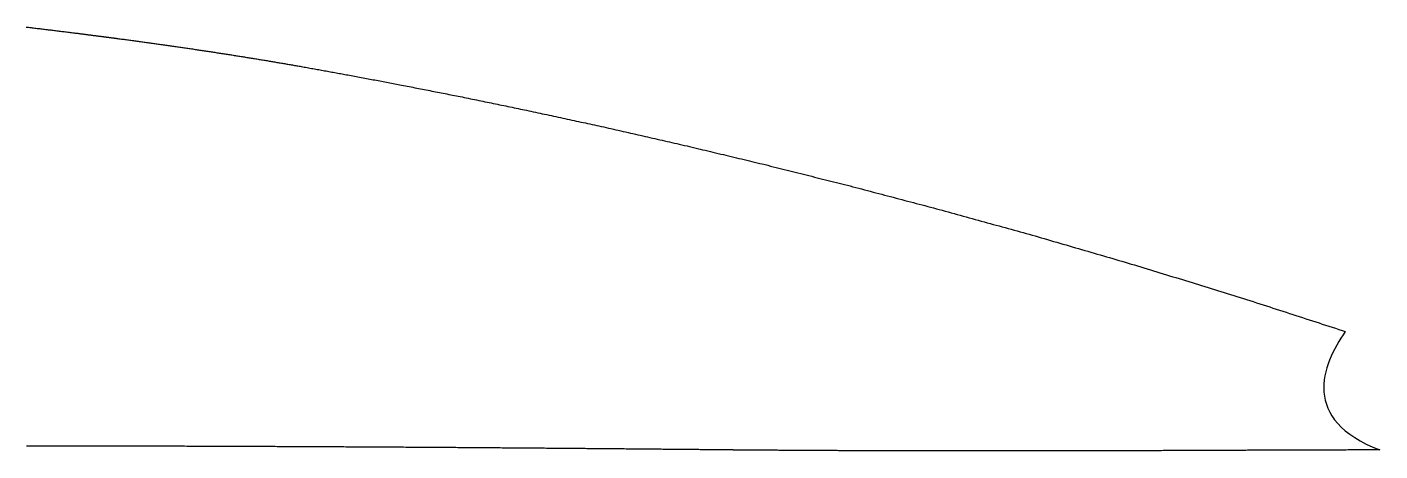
# Model space of a CAD drawing. Extents: x 50 to 378, y 124 to 180.
# Drawn here: x 213.9 to 377.9, y 123.6 to 175.1 of the extents above; entities that cross this region are included whole.
import ezdxf

# ---------------------------------------------------------------- set-up
doc = ezdxf.new("R2010")
doc.units = 0
doc.layers.add('Layer_1', color=7, linetype='CONTINUOUS')

msp = doc.modelspace()

# ---------------------------------------------------------------- linework, layer by layer
at = {"layer": 'Layer_1', "color": 7}
msp.add_lwpolyline([(213.768158, 175.114054), (213.917846, 175.096387), (214.067534, 175.07872), (214.217222, 175.061052), (214.366907, 175.043385), (214.516595, 175.025718), (214.666282, 175.008051), (214.81597, 174.990384), (214.965655, 174.972717), (215.115343, 174.95505), (215.265031, 174.937383), (215.413725, 174.91901), (215.562417, 174.900637), (215.711111, 174.882265), (215.859806, 174.863892), (216.008498, 174.845519), (216.157192, 174.827147), (216.305886, 174.808774), (216.454578, 174.790401), (216.603272, 174.772029), (216.751967, 174.753656), (216.900661, 174.735283), (217.049353, 174.716911), (217.198047, 174.698538), (217.346742, 174.680165), (217.495433, 174.661793), (217.644128, 174.64342), (217.792822, 174.625047), (217.941514, 174.606675), (218.090208, 174.588302), (218.238903, 174.569929), (218.387594, 174.551557), (218.536289, 174.533184), (218.684983, 174.514811), (218.833675, 174.496439), (218.982369, 174.478066), (219.131063, 174.459693), (219.279758, 174.441321), (219.428449, 174.422948), (219.577144, 174.404575), (219.725838, 174.386203), (219.87453, 174.36783), (220.023224, 174.349457), (220.113462, 174.337773), (220.2037, 174.326089), (220.293938, 174.314405), (220.384172, 174.302721), (220.47441, 174.291037), (220.564648, 174.279353), (220.654886, 174.267669), (220.745123, 174.255985), (220.835361, 174.244301), (220.925599, 174.232617), (221.015837, 174.220933), (221.106071, 174.209249), (221.196309, 174.197565), (221.286547, 174.185881), (221.376785, 174.174197), (221.467022, 174.162513), (221.55726, 174.150829), (221.647498, 174.139145), (221.737736, 174.127461), (221.827971, 174.115777), (221.918208, 174.104093), (222.008446, 174.092409), (222.098684, 174.080725), (222.188921, 174.069041), (222.279159, 174.057357), (222.369397, 174.045673), (222.459635, 174.033989), (222.54987, 174.022305), (222.640107, 174.010621), (222.730345, 173.998937), (222.820583, 173.987253), (222.910821, 173.975569), (222.967849, 173.968175), (223.024878, 173.960781), (223.081906, 173.953387), (223.138935, 173.945992), (223.195967, 173.938598), (223.252995, 173.931204), (223.310024, 173.92381), (223.367052, 173.916416), (223.424081, 173.909021), (223.48111, 173.901627), (223.538138, 173.894233), (223.595167, 173.886839), (223.652199, 173.879444), (223.709227, 173.87205), (223.766256, 173.864656), (223.823284, 173.857262), (223.880313, 173.849868), (223.937342, 173.842473), (223.99437, 173.835079), (224.051399, 173.827685), (224.108431, 173.820291), (224.165459, 173.812896), (224.222488, 173.805502), (224.279516, 173.798108), (224.336545, 173.790714), (224.393574, 173.78332), (224.450602, 173.775925), (224.507631, 173.768531), (224.564662, 173.761137), (224.621691, 173.753743), (224.67872, 173.746348), (224.735748, 173.738954), (224.881155, 173.719142), (225.026561, 173.69933), (225.171968, 173.679518), (225.317372, 173.659706), (225.462778, 173.639894), (225.608185, 173.620082), (225.753591, 173.60027), (225.898998, 173.580458), (226.044404, 173.560646), (226.189811, 173.540834), (226.335217, 173.521022), (226.480621, 173.50121), (226.626028, 173.481398), (226.771434, 173.461586), (226.916841, 173.441774), (227.062247, 173.421962), (227.207654, 173.40215), (227.35306, 173.382338), (227.498467, 173.362526), (227.643871, 173.342714), (227.789277, 173.322902), (227.934684, 173.30309), (228.08009, 173.283278), (228.225497, 173.263466), (228.370903, 173.243654), (228.51631, 173.223842), (228.661716, 173.20403), (228.80712, 173.184218), (228.952527, 173.164406), (229.097933, 173.144594), (229.24334, 173.124782), (229.388746, 173.10497), (229.531858, 173.084424), (229.67497, 173.06385), (229.818085, 173.043276), (229.961197, 173.022702), (230.104309, 173.002128), (230.247421, 172.981583), (230.390533, 172.961009), (230.533646, 172.940435), (230.67676, 172.919861), (230.819873, 172.899287), (230.962985, 172.878741), (231.106097, 172.858167), (231.249209, 172.837593), (231.392324, 172.817019), (231.535436, 172.796445), (231.678548, 172.775899), (231.82166, 172.755325), (231.964772, 172.734751), (232.107887, 172.714177), (232.250999, 172.693603), (232.394111, 172.673057), (232.537223, 172.652483), (232.680335, 172.631909), (232.823447, 172.611364), (232.966562, 172.59079), (233.109674, 172.570216), (233.252786, 172.549642), (233.395898, 172.529068), (233.53901, 172.508522), (233.682125, 172.487948), (233.825237, 172.467374), (233.968349, 172.4468), (234.108735, 172.425464), (234.249121, 172.404128), (234.389507, 172.382792), (234.529892, 172.361456), (234.670278, 172.34012), (234.810664, 172.318784), (234.95105, 172.297448), (235.091436, 172.276112), (235.231821, 172.254776), (235.372207, 172.23344), (235.512593, 172.212104), (235.652979, 172.190768), (235.793365, 172.169432), (235.93375, 172.148096), (236.074136, 172.12676), (236.214519, 172.105424), (236.354905, 172.084088), (236.495291, 172.062752), (236.635677, 172.041416), (236.776062, 172.02008), (236.916448, 171.998744), (237.056834, 171.977408), (237.19722, 171.956072), (237.337606, 171.934736), (237.477991, 171.9134), (237.618377, 171.892064), (237.758763, 171.870728), (237.899149, 171.849392), (238.039535, 171.828056), (238.17992, 171.80672), (238.320306, 171.785384), (238.460692, 171.764048), (238.597917, 171.741922), (238.735142, 171.719795), (238.87237, 171.697669), (239.009595, 171.675543), (239.146819, 171.653417), (239.284044, 171.63129), (239.421272, 171.609164), (239.558497, 171.587038), (239.695722, 171.564912), (239.832947, 171.542786), (239.970172, 171.520659), (240.107399, 171.498533), (240.244624, 171.476407), (240.381849, 171.454281), (240.519074, 171.432154), (240.656299, 171.410028), (240.793527, 171.387902), (240.930752, 171.365776), (241.067977, 171.34365), (241.205202, 171.321523), (241.342429, 171.299397), (241.479654, 171.277271), (241.616879, 171.255145), (241.754104, 171.233018), (241.891329, 171.210892), (242.028557, 171.188766), (242.165782, 171.16664), (242.303006, 171.144514), (242.440231, 171.122387), (242.577459, 171.100261), (242.714684, 171.078135), (242.851909, 171.056009), (242.985541, 171.033064), (243.119173, 171.010119), (243.252806, 170.987175), (243.386438, 170.96423), (243.52007, 170.941285), (243.653702, 170.918341), (243.787335, 170.895396), (243.920964, 170.872451), (244.054596, 170.849507), (244.188228, 170.826562), (244.321861, 170.803617), (244.455493, 170.780673), (244.589125, 170.757728), (244.722757, 170.734783), (244.856389, 170.711839), (244.990022, 170.688894), (245.123654, 170.665949), (245.257286, 170.643005), (245.390918, 170.62006), (245.524551, 170.597115), (245.658183, 170.574171), (245.791815, 170.551226), (245.925447, 170.528281), (246.059077, 170.505337), (246.192709, 170.482392), (246.326341, 170.459447), (246.459973, 170.436503), (246.593606, 170.413558), (246.727238, 170.390613), (246.86087, 170.367669), (246.994502, 170.344724), (247.128134, 170.321779), (247.305043, 170.289764), (247.481954, 170.257752), (247.658862, 170.225736), (247.83577, 170.193724), (248.012681, 170.161709), (248.189589, 170.129693), (248.3665, 170.097681), (248.543408, 170.065665), (248.720316, 170.03365), (248.897227, 170.001638), (249.074136, 169.969622), (249.251044, 169.937607), (249.427955, 169.905595), (249.604863, 169.873579), (249.781774, 169.841567), (249.958682, 169.809552), (250.13559, 169.777536), (250.312501, 169.745524), (250.48941, 169.713509), (250.666318, 169.681496), (250.843229, 169.649481), (251.020137, 169.617466), (251.197048, 169.585453), (251.373956, 169.553438), (251.550864, 169.521423), (251.727775, 169.48941), (251.904683, 169.457395), (252.081592, 169.425382), (252.258503, 169.393367), (252.435411, 169.361352), (252.612322, 169.329339), (252.78923, 169.297324), (252.992873, 169.258888), (253.196516, 169.220452), (253.400159, 169.182016), (253.603802, 169.143578), (253.807445, 169.105142), (254.011089, 169.066706), (254.214732, 169.02827), (254.418372, 168.989834), (254.622015, 168.951399), (254.825658, 168.91296), (255.029301, 168.874524), (255.232944, 168.836088), (255.436587, 168.797652), (255.64023, 168.759216), (255.843873, 168.720781), (256.047517, 168.682345), (256.25116, 168.643906), (256.454803, 168.60547), (256.658446, 168.567034), (256.862089, 168.528599), (257.065732, 168.490163), (257.269375, 168.451727), (257.473018, 168.413288), (257.676658, 168.374852), (257.880302, 168.336417), (258.083945, 168.297981), (258.287588, 168.259545), (258.491231, 168.221109), (258.694874, 168.18267), (258.898517, 168.144235), (259.10216, 168.105799), (259.305803, 168.067363), (259.534683, 168.022196), (259.763559, 167.977029), (259.992439, 167.931862), (260.221315, 167.886695), (260.450195, 167.841529), (260.679074, 167.796362), (260.907951, 167.751195), (261.13683, 167.706028), (261.365706, 167.660861), (261.594586, 167.615694), (261.823465, 167.570528), (262.052342, 167.525361), (262.281221, 167.480194), (262.510098, 167.435027), (262.738977, 167.38986), (262.967854, 167.344693), (263.196733, 167.299526), (263.425613, 167.25436), (263.654489, 167.209193), (263.883369, 167.164026), (264.112245, 167.118859), (264.341125, 167.073692), (264.570004, 167.028525), (264.798881, 166.983359), (265.02776, 166.938192), (265.256637, 166.893025), (265.485516, 166.847858), (265.714395, 166.802691), (265.943272, 166.757524), (266.172151, 166.712357), (266.401028, 166.667191), (266.629907, 166.622024), (266.882522, 166.569818), (267.135139, 166.517613), (267.387753, 166.465407), (267.64037, 166.413199), (267.892984, 166.360994), (268.145601, 166.308788), (268.398216, 166.256583), (268.650833, 166.204377), (268.903447, 166.152172), (269.156064, 166.099966), (269.408679, 166.047761), (269.661296, 165.995553), (269.91391, 165.943347), (270.166527, 165.891142), (270.419141, 165.838936), (270.671758, 165.786731), (270.924373, 165.734525), (271.17699, 165.68232), (271.429604, 165.630114), (271.682221, 165.577906), (271.934836, 165.525701), (272.187453, 165.473495), (272.440067, 165.42129), (272.692684, 165.369084), (272.945298, 165.316879), (273.197915, 165.264673), (273.45053, 165.212468), (273.703147, 165.160259), (273.955761, 165.108054), (274.208378, 165.055849), (274.460993, 165.003643), (274.71361, 164.951438), (274.988463, 164.891883), (275.263319, 164.832329), (275.538173, 164.772777), (275.813029, 164.713222), (276.087882, 164.653668), (276.362739, 164.594113), (276.637592, 164.534561), (276.912445, 164.475007), (277.187302, 164.415452), (277.462155, 164.355898), (277.737011, 164.296343), (278.011865, 164.236792), (278.286721, 164.177237), (278.561574, 164.117683), (278.83643, 164.058128), (279.111284, 163.998576), (279.386137, 163.939022), (279.660993, 163.879467), (279.935847, 163.819913), (280.210703, 163.760358), (280.485556, 163.700806), (280.760413, 163.641252), (281.035266, 163.581697), (281.31012, 163.522143), (281.584976, 163.462588), (281.859829, 163.403037), (282.134685, 163.343482), (282.409533, 163.283928), (282.684389, 163.224373), (282.959246, 163.164821), (283.234102, 163.105267), (283.508958, 163.045712), (283.804558, 162.978501), (284.100157, 162.911293), (284.395757, 162.844081), (284.691328, 162.77687), (284.986928, 162.709659), (285.282527, 162.642451), (285.578127, 162.575239), (285.873726, 162.508028), (286.169326, 162.440817), (286.464925, 162.373609), (286.760525, 162.306397), (287.056096, 162.239186), (287.351696, 162.171975), (287.647295, 162.104766), (287.942895, 162.037555), (288.238494, 161.970344), (288.534094, 161.903133), (288.829694, 161.835922), (289.125293, 161.768713), (289.420864, 161.701502), (289.716464, 161.634291), (290.012064, 161.567079), (290.307663, 161.499871), (290.603263, 161.43266), (290.898862, 161.365449), (291.194462, 161.298237), (291.490061, 161.231029), (291.785633, 161.163818), (292.081232, 161.096607), (292.376832, 161.029395), (292.672431, 160.962187), (292.968031, 160.894976), (293.282878, 160.8198), (293.597697, 160.744625), (293.912544, 160.669449), (294.227391, 160.594271), (294.542238, 160.519095), (294.857057, 160.44392), (295.171904, 160.368744), (295.486751, 160.293569), (295.80157, 160.218393), (296.116417, 160.143218), (296.431264, 160.068042), (296.746112, 159.992864), (297.06093, 159.917688), (297.375778, 159.842513), (297.690625, 159.767337), (298.005444, 159.692162), (298.320291, 159.616986), (298.635138, 159.54181), (298.949985, 159.466635), (299.264804, 159.391457), (299.579651, 159.316281), (299.894498, 159.241106), (300.209345, 159.16593), (300.524164, 159.090754), (300.839011, 159.015579), (301.153858, 158.940403), (301.468677, 158.865228), (301.783524, 158.79005), (302.098371, 158.714874), (302.413218, 158.639698), (302.728037, 158.564523), (303.042884, 158.489347), (303.375455, 158.405897), (303.708054, 158.322447), (304.040653, 158.238999), (304.373224, 158.155549), (304.705794, 158.072099), (305.038393, 157.988648), (305.370992, 157.905201), (305.703563, 157.821751), (306.036133, 157.7383), (306.368732, 157.65485), (306.701331, 157.5714), (307.033902, 157.487952), (307.366472, 157.404502), (307.699071, 157.321052), (308.03167, 157.237602), (308.364241, 157.154154), (308.696812, 157.070704), (309.02941, 156.987253), (309.362009, 156.903803), (309.69458, 156.820353), (310.027151, 156.736905), (310.35975, 156.653455), (310.692348, 156.570005), (311.024919, 156.486555), (311.35749, 156.403104), (311.690089, 156.319657), (312.022688, 156.236207), (312.355258, 156.152756), (312.687829, 156.069306), (313.020428, 155.985858), (313.353027, 155.902408), (313.685597, 155.818958), (314.034424, 155.726925), (314.383251, 155.634893), (314.732077, 155.54286), (315.080904, 155.450827), (315.429759, 155.358795), (315.778586, 155.266762), (316.127412, 155.174729), (316.476239, 155.082697), (316.825066, 154.990664), (317.173892, 154.898631), (317.522719, 154.806599), (317.871574, 154.714566), (318.2204, 154.622533), (318.569227, 154.530501), (318.918054, 154.438468), (319.26688, 154.346435), (319.615707, 154.254405), (319.964534, 154.162373), (320.31336, 154.07034), (320.662187, 153.978307), (321.011042, 153.886275), (321.359869, 153.794242), (321.708695, 153.702209), (322.057522, 153.610177), (322.406349, 153.518144), (322.755175, 153.426111), (323.104002, 153.334079), (323.452829, 153.242046), (323.801684, 153.150013), (324.15051, 153.057981), (324.499337, 152.965948), (324.848164, 152.873915), (325.21175, 152.772993), (325.575337, 152.672067), (325.938896, 152.571145), (326.302483, 152.470222), (326.66607, 152.369296), (327.029657, 152.268374), (327.393215, 152.167451), (327.756802, 152.066526), (328.120389, 151.965603), (328.483976, 151.86468), (328.847563, 151.763758), (329.211122, 151.662832), (329.574708, 151.561909), (329.938295, 151.460987), (330.301882, 151.360061), (330.665469, 151.259139), (331.029028, 151.158216), (331.392615, 151.05729), (331.756202, 150.956368), (332.119788, 150.855445), (332.483347, 150.75452), (332.846934, 150.653597), (333.210521, 150.552674), (333.574108, 150.451749), (333.937695, 150.350826), (334.301253, 150.249903), (334.66484, 150.148981), (335.028427, 150.048055), (335.392014, 149.947133), (335.755573, 149.84621), (336.11916, 149.745284), (336.482746, 149.644362), (336.85957, 149.534239), (337.236393, 149.424116), (337.613244, 149.31399), (337.990067, 149.203867), (338.36689, 149.093743), (338.743713, 148.98362), (339.120565, 148.873497), (339.497388, 148.763371), (339.874211, 148.653248), (340.251062, 148.543125), (340.627885, 148.433002), (341.004708, 148.322879), (341.381532, 148.212756), (341.758355, 148.10263), (342.135206, 147.992507), (342.512029, 147.882384), (342.888852, 147.77226), (343.265675, 147.662137), (343.642527, 147.552011), (344.01935, 147.441888), (344.396173, 147.331765), (344.773024, 147.221642), (345.149847, 147.111519), (345.52667, 147.001393), (345.903494, 146.89127), (346.280317, 146.781147), (346.657168, 146.671024), (347.033991, 146.560901), (347.410814, 146.450777), (347.787637, 146.340652), (348.164489, 146.230528), (348.541312, 146.120405), (348.929904, 146.000774), (349.318467, 145.88114), (349.707059, 145.761509), (350.095651, 145.641875), (350.484242, 145.522244), (350.872806, 145.40261), (351.261398, 145.282979), (351.64999, 145.163345), (352.038553, 145.043713), (352.427145, 144.924082), (352.815737, 144.804448), (353.204328, 144.684817), (353.592892, 144.565183), (353.981484, 144.445552), (354.370076, 144.325918), (354.758667, 144.206287), (355.147231, 144.086656), (355.535823, 143.967022), (355.924414, 143.84739), (356.312978, 143.727756), (356.70157, 143.608125), (357.090162, 143.488491), (357.478753, 143.36886), (357.867317, 143.249229), (358.255909, 143.129595), (358.6445, 143.009964), (359.033064, 142.89033), (359.421656, 142.770698), (359.810248, 142.651064), (360.198839, 142.531433), (360.587403, 142.411799), (360.975995, 142.292168), (361.374831, 142.162718), (361.773668, 142.033269), (362.172504, 141.903819), (362.57134, 141.774369), (362.970177, 141.64492), (363.369013, 141.51547), (363.76785, 141.38602), (364.166686, 141.256571), (364.565523, 141.127121), (364.964359, 140.997671), (365.363196, 140.868222), (365.762032, 140.738772), (366.160868, 140.609322), (366.559705, 140.479872), (366.958541, 140.350423), (367.357406, 140.220973), (367.756242, 140.091521), (368.155079, 139.962071), (368.553915, 139.832621), (368.952752, 139.703172), (369.351588, 139.573722), (369.750425, 139.444272), (370.149261, 139.314822), (370.548098, 139.185373), (370.946934, 139.055923), (371.34577, 138.926473), (371.744607, 138.797024), (372.143443, 138.667574), (372.54228, 138.538124), (372.941116, 138.408675), (373.339953, 138.279225), (373.738789, 138.149775), (373.468702, 137.756445), (373.20299, 137.349523), (372.943826, 136.930008), (372.693353, 136.498894), (372.453718, 136.057179), (372.227066, 135.605866), (372.015568, 135.145946), (371.821343, 134.678419), (371.646591, 134.204283), (371.493401, 133.724536), (371.363946, 133.240175), (371.260398, 132.752199), (371.184876, 132.261601), (371.139551, 131.769383), (371.126568, 131.276541), (371.148017, 130.784074), (371.206155, 130.29298), (371.30307, 129.804252), (371.440908, 129.31889), (371.621868, 128.837895), (371.848041, 128.362261), (372.121599, 127.892984), (372.444687, 127.431068), (372.81945, 126.977503), (373.248061, 126.533291), (373.732665, 126.099431), (374.275378, 125.676916), (374.878402, 125.266746), (375.543826, 124.869919), (376.27385, 124.487431), (377.07062, 124.120283), (377.936252, 123.769469), (377.696222, 123.768905), (377.456164, 123.76834), (377.216134, 123.767776), (376.976076, 123.767212), (376.736046, 123.766647), (376.495987, 123.766083), (376.255957, 123.765518), (376.015899, 123.764954), (375.775869, 123.764389), (375.535811, 123.763825), (375.295781, 123.76326), (375.055723, 123.762696), (374.815693, 123.762132), (374.575634, 123.761567), (374.335604, 123.761003), (374.095574, 123.760438), (373.855516, 123.759874), (373.615486, 123.759309), (373.375428, 123.758745), (373.135398, 123.75818), (372.89534, 123.757616), (372.65531, 123.757052), (372.415252, 123.756487), (372.175222, 123.755923), (371.935163, 123.755358), (371.695133, 123.754794), (371.455075, 123.754229), (371.215045, 123.753665), (370.974987, 123.7531), (370.734957, 123.752536), (370.494899, 123.751972), (370.254869, 123.751407), (370.026974, 123.75056), (369.799052, 123.749714), (369.571157, 123.748867), (369.343263, 123.74802), (369.115368, 123.747174), (368.887474, 123.746327), (368.659551, 123.74548), (368.431657, 123.744634), (368.203762, 123.743787), (367.97584, 123.74294), (367.747945, 123.742094), (367.520051, 123.741247), (367.292156, 123.7404), (367.064262, 123.739554), (366.836339, 123.738707), (366.608445, 123.73786), (366.38055, 123.737014), (366.152628, 123.736167), (365.924733, 123.73532), (365.696839, 123.734474), (365.468944, 123.733627), (365.24105, 123.73278), (365.013127, 123.731934), (364.785233, 123.731087), (364.557338, 123.73024), (364.329416, 123.729394), (364.101521, 123.728547), (363.873627, 123.7277), (363.645732, 123.726854), (363.417838, 123.726007), (363.189915, 123.72516), (362.962021, 123.724314), (362.744766, 123.723467), (362.527483, 123.72262), (362.310228, 123.721774), (362.092946, 123.720927), (361.875691, 123.72008), (361.658408, 123.719234), (361.441153, 123.718387), (361.22387, 123.71754), (361.006616, 123.716694), (360.789333, 123.715847), (360.572078, 123.715), (360.354795, 123.714154), (360.137512, 123.713307), (359.920258, 123.71246), (359.703003, 123.711614), (359.48572, 123.710767), (359.268437, 123.70992), (359.051183, 123.709074), (358.833928, 123.708227), (358.616645, 123.70738), (358.39939, 123.706534), (358.182108, 123.705687), (357.964853, 123.70484), (357.74757, 123.703994), (357.530315, 123.703147), (357.313032, 123.7023), (357.095778, 123.701454), (356.878495, 123.700607), (356.66124, 123.69976), (356.443957, 123.698914), (356.226703, 123.698067), (356.00942, 123.69722), (355.801281, 123.696374), (355.593114, 123.695527), (355.384975, 123.69468), (355.176808, 123.693834), (354.968669, 123.692987), (354.760502, 123.69214), (354.552363, 123.691294), (354.344196, 123.690447), (354.136057, 123.6896), (353.92789, 123.688754), (353.719751, 123.687907), (353.511584, 123.68706), (353.303445, 123.686214), (353.095278, 123.685367), (352.887139, 123.68452), (352.678972, 123.683674), (352.470833, 123.682827), (352.262666, 123.68198), (352.054527, 123.681134), (351.84636, 123.680287), (351.638221, 123.67944), (351.430054, 123.678594), (351.221915, 123.677747), (351.013748, 123.6769), (350.805609, 123.676054), (350.597442, 123.675207), (350.389303, 123.67436), (350.181136, 123.673514), (349.972997, 123.672667), (349.76483, 123.67182), (349.556691, 123.670974), (349.348524, 123.670127), (349.137478, 123.669563), (348.92646, 123.668998), (348.715415, 123.668434), (348.504397, 123.667869), (348.293351, 123.667305), (348.082306, 123.66674), (347.871288, 123.666176), (347.660242, 123.665612), (347.449225, 123.665047), (347.238179, 123.664483), (347.027133, 123.663918), (346.816116, 123.663354), (346.60507, 123.662789), (346.394052, 123.662225), (346.183006, 123.66166), (345.971989, 123.661096), (345.760943, 123.660532), (345.549897, 123.659967), (345.33888, 123.659403), (345.127834, 123.658838), (344.916816, 123.658274), (344.705771, 123.657709), (344.494725, 123.657145), (344.283707, 123.65658), (344.072662, 123.656016), (343.861644, 123.655452), (343.650598, 123.654887), (343.439552, 123.654323), (343.228535, 123.653758), (343.017489, 123.653194), (342.806472, 123.652629), (342.595426, 123.652065), (342.375518, 123.651783), (342.155582, 123.6515), (341.935675, 123.651218), (341.715739, 123.650936), (341.495832, 123.650654), (341.275896, 123.650372), (341.055988, 123.650089), (340.836052, 123.649807), (340.616145, 123.649525), (340.396209, 123.649243), (340.176302, 123.64896), (339.956366, 123.648678), (339.736458, 123.648396), (339.516522, 123.648114), (339.296615, 123.647832), (339.076679, 123.647549), (338.856772, 123.647267), (338.636836, 123.646985), (338.416928, 123.646703), (338.196992, 123.64642), (337.977085, 123.646138), (337.757149, 123.645856), (337.537242, 123.645574), (337.317306, 123.645292), (337.097398, 123.645009), (336.877462, 123.644727), (336.657555, 123.644445), (336.437619, 123.644163), (336.217712, 123.64388), (335.997776, 123.643598), (335.777868, 123.643316), (335.557932, 123.643034), (335.336586, 123.642989), (335.115267, 123.642946), (334.89392, 123.642901), (334.672601, 123.642856), (334.451254, 123.642814), (334.229908, 123.642768), (334.008589, 123.642726), (333.787242, 123.642681), (333.565895, 123.642636), (333.344576, 123.642593), (333.12323, 123.642548), (332.901911, 123.642503), (332.680564, 123.642461), (332.459217, 123.642416), (332.237898, 123.642373), (332.016552, 123.642328), (331.795205, 123.642283), (331.573886, 123.642241), (331.352539, 123.642196), (331.13122, 123.64215), (330.909874, 123.642108), (330.688527, 123.642063), (330.467208, 123.642021), (330.245861, 123.641975), (330.024514, 123.64193), (329.803196, 123.641888), (329.581849, 123.641843), (329.36053, 123.641798), (329.139183, 123.641755), (328.917836, 123.64171), (328.696518, 123.641668), (328.475171, 123.641623), (328.259892, 123.641868), (328.044612, 123.642114), (327.829333, 123.642359), (327.614054, 123.642602), (327.398775, 123.642847), (327.183496, 123.643093), (326.968217, 123.643339), (326.752938, 123.643584), (326.537659, 123.64383), (326.32238, 123.644075), (326.1071, 123.644321), (325.891821, 123.644563), (325.676542, 123.644809), (325.461263, 123.645054), (325.245984, 123.6453), (325.030733, 123.645546), (324.815454, 123.645791), (324.600175, 123.646037), (324.384896, 123.646282), (324.169617, 123.646525), (323.954338, 123.64677), (323.739058, 123.647016), (323.523779, 123.647261), (323.3085, 123.647507), (323.093221, 123.647753), (322.877942, 123.647998), (322.662663, 123.648244), (322.447384, 123.648486), (322.232105, 123.648732), (322.016826, 123.648977), (321.801546, 123.649223), (321.586267, 123.649468), (321.375532, 123.650033), (321.164797, 123.650597), (320.954061, 123.651162), (320.743326, 123.651726), (320.532591, 123.652291), (320.321855, 123.652855), (320.11112, 123.65342), (319.900385, 123.653984), (319.689649, 123.654548), (319.478914, 123.655113), (319.268179, 123.655677), (319.057443, 123.656242), (318.846708, 123.656806), (318.635973, 123.657371), (318.425237, 123.657935), (318.214502, 123.6585), (318.003767, 123.659064), (317.793031, 123.659628), (317.582296, 123.660193), (317.371561, 123.660757), (317.160825, 123.661322), (316.95009, 123.661886), (316.739355, 123.662451), (316.528619, 123.663015), (316.317884, 123.66358), (316.107149, 123.664144), (315.896413, 123.664708), (315.685678, 123.665273), (315.474943, 123.665837), (315.264207, 123.666402), (315.053472, 123.666966), (314.842737, 123.667531), (314.647016, 123.668377), (314.451294, 123.669224), (314.255573, 123.670071), (314.059852, 123.670917), (313.864131, 123.671764), (313.66841, 123.672611), (313.472689, 123.673457), (313.276968, 123.674304), (313.081247, 123.675151), (312.885526, 123.675997), (312.689804, 123.676844), (312.494083, 123.677691), (312.298362, 123.678537), (312.102641, 123.679384), (311.90692, 123.680231), (311.711199, 123.681077), (311.51545, 123.681924), (311.319728, 123.682771), (311.124007, 123.683617), (310.928286, 123.684464), (310.732565, 123.685311), (310.536844, 123.686157), (310.341123, 123.687004), (310.145402, 123.687851), (309.949681, 123.688697), (309.75396, 123.689544), (309.558238, 123.690391), (309.362517, 123.691237), (309.166796, 123.692084), (308.971075, 123.692931), (308.775354, 123.693777), (308.579633, 123.694624), (308.418371, 123.695753), (308.257109, 123.696882), (308.095876, 123.698011), (307.934614, 123.69914), (307.773352, 123.700268), (307.61209, 123.701397), (307.450857, 123.702526), (307.289595, 123.703655), (307.128333, 123.704784), (306.967072, 123.705913), (306.80581, 123.707042), (306.644576, 123.708171), (306.483314, 123.7093), (306.322053, 123.710428), (306.160791, 123.711557), (305.999557, 123.712686), (305.838296, 123.713815), (305.677034, 123.714944), (305.515772, 123.716073), (305.35451, 123.717202), (305.193277, 123.718331), (305.032015, 123.71946), (304.870753, 123.720588), (304.709491, 123.721717), (304.54823, 123.722846), (304.386996, 123.723975), (304.225734, 123.725104), (304.064472, 123.726233), (303.903211, 123.727362), (303.741977, 123.728491), (303.580715, 123.72962), (303.419454, 123.730748), (303.336085, 123.731313), (303.252717, 123.731877), (303.169348, 123.732442), (303.08598, 123.733006), (303.002611, 123.733571), (302.919243, 123.734135), (302.835874, 123.7347), (302.752506, 123.735264), (302.669109, 123.735828), (302.585741, 123.736393), (302.502372, 123.736957), (302.419004, 123.737522), (302.335636, 123.738086), (302.252267, 123.738651), (302.168899, 123.739215), (302.08553, 123.73978), (302.002162, 123.740344), (301.918793, 123.740908), (301.835425, 123.741473), (301.752056, 123.742037), (301.668688, 123.742602), (301.58532, 123.743166), (301.501951, 123.743731), (301.418583, 123.744295), (301.335186, 123.74486), (301.251818, 123.745424), (301.168449, 123.745988), (301.085081, 123.746553), (301.001712, 123.747117), (300.918344, 123.747682), (300.834975, 123.748246), (300.751607, 123.748811), (300.68853, 123.749375), (300.625482, 123.74994), (300.562405, 123.750504), (300.499357, 123.751068), (300.43628, 123.751633), (300.373232, 123.752197), (300.310155, 123.752762), (300.247106, 123.753326), (300.18403, 123.753891), (300.120981, 123.754455), (300.057905, 123.75502), (299.994856, 123.755584), (299.93178, 123.756148), (299.868731, 123.756713), (299.805654, 123.757277), (299.742606, 123.757842), (299.679529, 123.758406), (299.616453, 123.758971), (299.553404, 123.759535), (299.490328, 123.7601), (299.427279, 123.760664), (299.364202, 123.761228), (299.301154, 123.761793), (299.238077, 123.762357), (299.175029, 123.762922), (299.111952, 123.763486), (299.048904, 123.764051), (298.985827, 123.764615), (298.922779, 123.76518), (298.859702, 123.765744), (298.796654, 123.766308), (298.733577, 123.766873), (298.592663, 123.768284), (298.451722, 123.769695), (298.310808, 123.771106), (298.169894, 123.772517), (298.028981, 123.773928), (297.888039, 123.77534), (297.747126, 123.776751), (297.606212, 123.778162), (297.46527, 123.779573), (297.324357, 123.780984), (297.183443, 123.782395), (297.04253, 123.783806), (296.901588, 123.785217), (296.760674, 123.786628), (296.619761, 123.78804), (296.478847, 123.789451), (296.337905, 123.790862), (296.196992, 123.792273), (296.056078, 123.793684), (295.915136, 123.795095), (295.774223, 123.796506), (295.633309, 123.797917), (295.492396, 123.799328), (295.351454, 123.80074), (295.21054, 123.802151), (295.069627, 123.803562), (294.928685, 123.804973), (294.787772, 123.806384), (294.646858, 123.807795), (294.505944, 123.809206), (294.365003, 123.810617), (294.224089, 123.812028), (294.032771, 123.813722), (293.84148, 123.815415), (293.650162, 123.817108), (293.458844, 123.818802), (293.267553, 123.820495), (293.076235, 123.822188), (292.884916, 123.823882), (292.693626, 123.825575), (292.502308, 123.827268), (292.310989, 123.828962), (292.119671, 123.830655), (291.928381, 123.832348), (291.737062, 123.834042), (291.545744, 123.835735), (291.354454, 123.837428), (291.163135, 123.839122), (290.971817, 123.840815), (290.780526, 123.842508), (290.589208, 123.844202), (290.39789, 123.845895), (290.206599, 123.847588), (290.015281, 123.849282), (289.823962, 123.850975), (289.632672, 123.852668), (289.441354, 123.854362), (289.250035, 123.856055), (289.058717, 123.857748), (288.867427, 123.859442), (288.676108, 123.861135), (288.48479, 123.862828), (288.2935, 123.864522), (288.102181, 123.866215), (287.87598, 123.868191), (287.649751, 123.870166), (287.42355, 123.872142), (287.197348, 123.874117), (286.971147, 123.876093), (286.744918, 123.878068), (286.518717, 123.880044), (286.292516, 123.88202), (286.066315, 123.883995), (285.840085, 123.885971), (285.613884, 123.887946), (285.387683, 123.889922), (285.161454, 123.891897), (284.935253, 123.893873), (284.709052, 123.895848), (284.48285, 123.897824), (284.256621, 123.8998), (284.03042, 123.901775), (283.804219, 123.903751), (283.578018, 123.905726), (283.351788, 123.907702), (283.125587, 123.909677), (282.899386, 123.911653), (282.673157, 123.913628), (282.446956, 123.915604), (282.220752, 123.91758), (281.994542, 123.919555), (281.768333, 123.921531), (281.542123, 123.923506), (281.315916, 123.925482), (281.089707, 123.927457), (280.863497, 123.929433), (280.613383, 123.931408), (280.36327, 123.933384), (280.113156, 123.93536), (279.863045, 123.937335), (279.612931, 123.939311), (279.362817, 123.941286), (279.112703, 123.943262), (278.86259, 123.945237), (278.612476, 123.947213), (278.362362, 123.949188), (278.112248, 123.951164), (277.862137, 123.95314), (277.612023, 123.955115), (277.36191, 123.957091), (277.111796, 123.959066), (276.861682, 123.961042), (276.611568, 123.963017), (276.361454, 123.964993), (276.111341, 123.966968), (275.86123, 123.968944), (275.611116, 123.97092), (275.361002, 123.972895), (275.110888, 123.974871), (274.860774, 123.976846), (274.610661, 123.978822), (274.360547, 123.980797), (274.110433, 123.982773), (273.860322, 123.984748), (273.610208, 123.986724), (273.360094, 123.9887), (273.109981, 123.990675), (272.859867, 123.992651), (272.590853, 123.994626), (272.321841, 123.996602), (272.052827, 123.998577), (271.783813, 124.000553), (271.514801, 124.002528), (271.245787, 124.004504), (270.976773, 124.00648), (270.707762, 124.008455), (270.438747, 124.010431), (270.169733, 124.012406), (269.900722, 124.014382), (269.631708, 124.016357), (269.362693, 124.018333), (269.093682, 124.020308), (268.824668, 124.022284), (268.555656, 124.02426), (268.286642, 124.026235), (268.017628, 124.028211), (267.748616, 124.030186), (267.479602, 124.032162), (267.210588, 124.034137), (266.941577, 124.036113), (266.672562, 124.038088), (266.403548, 124.040064), (266.134537, 124.04204), (265.865523, 124.044015), (265.596508, 124.045991), (265.327497, 124.047966), (265.058483, 124.049942), (264.789468, 124.051917), (264.520457, 124.053893), (264.251443, 124.055868), (263.973028, 124.057562), (263.694613, 124.059255), (263.416195, 124.060948), (263.13778, 124.062642), (262.859365, 124.064335), (262.58095, 124.066028), (262.302535, 124.067722), (262.02412, 124.069415), (261.745702, 124.071108), (261.467287, 124.072802), (261.188872, 124.074495), (260.910457, 124.076188), (260.632042, 124.077882), (260.353624, 124.079575), (260.075209, 124.081268), (259.796794, 124.082962), (259.518379, 124.084655), (259.239964, 124.086348), (258.961546, 124.088042), (258.683131, 124.089735), (258.404716, 124.091428), (258.126301, 124.093122), (257.847886, 124.094815), (257.56947, 124.096508), (257.291053, 124.098202), (257.012638, 124.099895), (256.734223, 124.101588), (256.455807, 124.103282), (256.177392, 124.104975), (255.898975, 124.106668), (255.62056, 124.108362), (255.342144, 124.110055), (255.063825, 124.111466), (254.785503, 124.112877), (254.507184, 124.114288), (254.228862, 124.1157), (253.950543, 124.117111), (253.672221, 124.118522), (253.393902, 124.119933), (253.11558, 124.121344), (252.837261, 124.122755), (252.558939, 124.124166), (252.28062, 124.125577), (252.002298, 124.126988), (251.723979, 124.1284), (251.445657, 124.129811), (251.167338, 124.131222), (250.889019, 124.132633), (250.610697, 124.134044), (250.332378, 124.135455), (250.054056, 124.136866), (249.775737, 124.138277), (249.497415, 124.139688), (249.219096, 124.1411), (248.940774, 124.142511), (248.662455, 124.143922), (248.384133, 124.145333), (248.105814, 124.146744), (247.827492, 124.148155), (247.549173, 124.149566), (247.270851, 124.150977), (246.992532, 124.152388), (246.71421, 124.1538), (246.435891, 124.155211), (246.160423, 124.15634), (245.884957, 124.157468), (245.609488, 124.158597), (245.334022, 124.159726), (245.058554, 124.160855), (244.783088, 124.161984), (244.507619, 124.163113), (244.232153, 124.164242), (243.956685, 124.165371), (243.681216, 124.1665), (243.40575, 124.167628), (243.130282, 124.168757), (242.854816, 124.169886), (242.579347, 124.171015), (242.303881, 124.172144), (242.028413, 124.173273), (241.752944, 124.174402), (241.477478, 124.175531), (241.20201, 124.17666), (240.926544, 124.177788), (240.651075, 124.178917), (240.375609, 124.180046), (240.100141, 124.181175), (239.824675, 124.182304), (239.549206, 124.183433), (239.273738, 124.184562), (238.998272, 124.185691), (238.722803, 124.18682), (238.447337, 124.187948), (238.171869, 124.189077), (237.896403, 124.190206), (237.620934, 124.191335), (237.348082, 124.192182), (237.075229, 124.193028), (236.802377, 124.193875), (236.529527, 124.194722), (236.256675, 124.195568), (235.983822, 124.196415), (235.71097, 124.197262), (235.438117, 124.198108), (235.165265, 124.198955), (234.892415, 124.199802), (234.619563, 124.200648), (234.34671, 124.201495), (234.073858, 124.202342), (233.801006, 124.203188), (233.528153, 124.204035), (233.255304, 124.204882), (232.982451, 124.205728), (232.709599, 124.206575), (232.436746, 124.207422), (232.163894, 124.208268), (231.891041, 124.209115), (231.618189, 124.209962), (231.345339, 124.210808), (231.072487, 124.211655), (230.799634, 124.212502), (230.526782, 124.213348), (230.253929, 124.214195), (229.981077, 124.215042), (229.708227, 124.215888), (229.435375, 124.216735), (229.162523, 124.217582), (228.88967, 124.218428), (228.624438, 124.218993), (228.359205, 124.219557), (228.093973, 124.220122), (227.82874, 124.220686), (227.563508, 124.221251), (227.298275, 124.221815), (227.033043, 124.22238), (226.767811, 124.222944), (226.502578, 124.223508), (226.237346, 124.224073), (225.972113, 124.224637), (225.706881, 124.225202), (225.441648, 124.225766), (225.176416, 124.226331), (224.911183, 124.226895), (224.645951, 124.22746), (224.380716, 124.228024), (224.115483, 124.228588), (223.850251, 124.229153), (223.585018, 124.229717), (223.319786, 124.230282), (223.054553, 124.230846), (222.789321, 124.231411), (222.524089, 124.231975), (222.258856, 124.23254), (221.993624, 124.233104), (221.728391, 124.233668), (221.463159, 124.234233), (221.197926, 124.234797), (220.932694, 124.235362), (220.667461, 124.235926), (220.402229, 124.236491), (220.14962, 124.236711), (219.897012, 124.236931), (219.644403, 124.237151), (219.391797, 124.237371), (219.139189, 124.237594), (218.88658, 124.237814), (218.633971, 124.238034), (218.381363, 124.238255), (218.128754, 124.238475), (217.876145, 124.238695), (217.623537, 124.238915), (217.370931, 124.239135), (217.118322, 124.239358), (216.865714, 124.239578), (216.613105, 124.239798), (216.360496, 124.240018), (216.107888, 124.240239), (215.855279, 124.240459), (215.60267, 124.240679), (215.350065, 124.240899), (215.097456, 124.241122), (214.844847, 124.241342), (214.592239, 124.241562), (214.33963, 124.241782), (214.087021, 124.242002), (213.834413, 124.242223)], dxfattribs=at)

doc.saveas('drawing.dxf')
